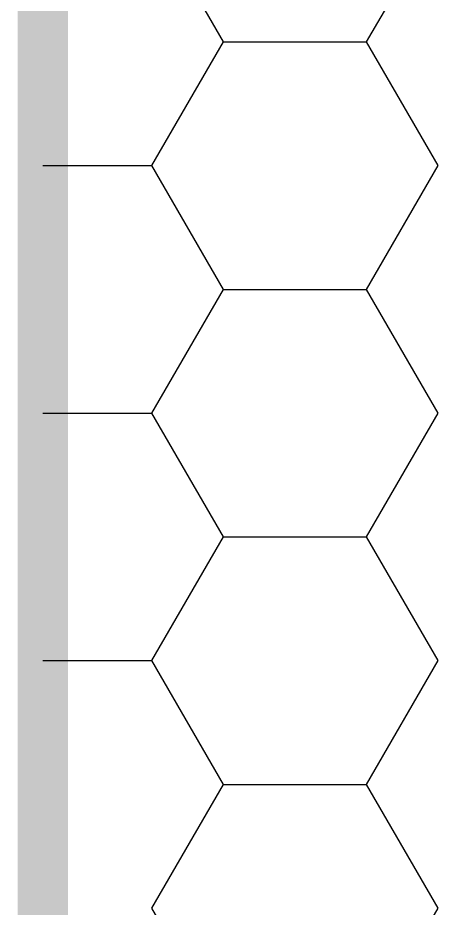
# Model space of a CAD drawing. Extents: x 0 to 21025, y 0 to 14850.
# Drawn here: x 5964.1 to 6037.5, y 5520.9 to 5676.7 of the extents above; entities that cross this region are included whole.
import ezdxf

# ---------------------------------------------------------------- set-up
doc = ezdxf.new("R2010")
doc.units = 0
doc.header["$LTSCALE"] = 175
doc.layers.get('0').update_dxf_attribs({"linetype": 'CONTINUOUS'})
doc.layers.add('DAEMMUNG', color=4, linetype='CONTINUOUS')
doc.layers.add('SCHRAFFUR', color=2, linetype='CONTINUOUS')

# ---------------------------------------------------------------- blocks, each defined once
blk = doc.blocks.new('*X38')
at = {"color": 0}
for p, q in [((5999.99997, 5672.466377), (5987.49997, 5694.117012)), ((6024.999991, 5672.4664), (6037.499991, 5694.117035)), ((5987.499991, 5650.815765), (5999.999991, 5672.4664)), ((6000, 5672.46637), (6025, 5672.46637)), ((6037.49997, 5650.815742), (6024.99997, 5672.466377)), ((5968.4375, 5650.815735), (5987.5, 5650.815735)), ((5999.99997, 5629.165107), (5987.49997, 5650.815742)), ((6024.999991, 5629.16513), (6037.499991, 5650.815765)), ((5987.499991, 5607.514495), (5999.999991, 5629.16513)), ((6000, 5629.1651), (6025, 5629.1651)), ((6037.49997, 5607.514472), (6024.99997, 5629.165107)), ((5968.4375, 5607.514465), (5987.5, 5607.514465)), ((5999.99997, 5585.863837), (5987.49997, 5607.514472)), ((6024.999991, 5585.86386), (6037.499991, 5607.514495)), ((5987.499991, 5564.213225), (5999.999991, 5585.86386)), ((6000, 5585.86383), (6025, 5585.86383)), ((6037.49997, 5564.213202), (6024.99997, 5585.863837)), ((5968.4375, 5564.213195), (5987.5, 5564.213195)), ((5999.99997, 5542.562567), (5987.49997, 5564.213202)), ((6024.999991, 5542.56259), (6037.499991, 5564.213225)), ((5987.499991, 5520.911954), (5999.999991, 5542.56259)), ((6000, 5542.56256), (6025, 5542.56256)), ((6037.49997, 5520.911932), (6024.99997, 5542.562567)), ((5999.99997, 5499.261297), (5987.49997, 5520.911932)), ((6024.999991, 5499.261319), (6037.499991, 5520.911955))]:
    blk.add_line(p, q, dxfattribs=at)

msp = doc.modelspace()

# ---------------------------------------------------------------- linework, layer by layer
at = {"layer": 'DAEMMUNG', "const_width": 8.75}
msp.add_lwpolyline([(5968.4375, 4280), (5968.4375, 5790)], dxfattribs=at)

# ---------------------------------------------------------------- block references
at = {"layer": 'SCHRAFFUR'}
msp.add_blockref('*X38', (0, 0), dxfattribs=at)

doc.saveas('drawing.dxf')
